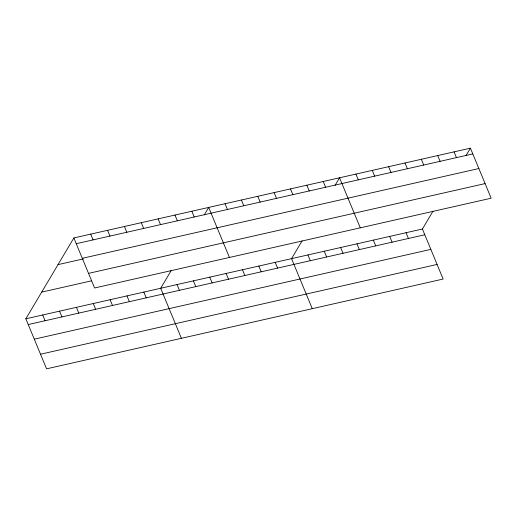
<?xml version="1.0" encoding="UTF-8"?>
<svg xmlns="http://www.w3.org/2000/svg" width="517" height="517" viewBox="0 0 517 517"><rect width="100%" height="100%" fill="white"/><g stroke="black" fill="none" stroke-linecap="round" stroke-linejoin="round"><path stroke-width="0.78" d="M432.975 211.227L422.415 229.012L443.14 279.051L46.575 368.834L25.85 318.795L73.86 237.949L470.425 148.166L491.15 198.205L94.585 287.988L73.86 237.949M171.243 270.488L160.684 288.273L181.409 338.305M204.221 214.949L208.694 207.427L229.419 257.46M302.109 240.857L291.549 258.642L312.274 308.675M335.087 185.319L339.559 177.796L360.284 227.829M465.953 155.688L470.425 148.166M76.245 243.707L472.809 153.924M82.3 258.319L478.865 168.536M58.02 264.633L83.302 258.907M88.536 273.377L485.095 183.593M41.696 292.118L91.49 280.847M25.85 318.795L422.415 229.012M28.235 324.553L424.8 234.77M34.29 339.165L430.848 249.381M40.526 354.223L437.085 264.439M454.068 151.869L456.453 157.627M437.705 155.572L440.09 161.33M421.349 159.275L423.733 165.033M404.992 162.978L407.377 168.736M388.635 166.681L391.02 172.439M406.052 232.715L408.436 238.473M372.272 170.39L374.663 176.148M389.695 236.418L392.08 242.176M355.916 174.093L358.3 179.851M373.339 240.121L375.723 245.879M356.982 243.83L359.367 249.588M323.203 181.499L325.587 187.257M340.619 247.533L343.004 253.291M306.839 185.202L309.231 190.96M324.262 251.236L326.647 256.994M290.483 188.905L292.868 194.663M307.906 254.939L310.29 260.697M274.126 192.608L276.511 198.366M257.77 196.311L260.154 202.069M275.186 262.345L277.571 268.103M241.407 200.014L243.798 205.772M258.83 266.048L261.214 271.806M225.05 203.717L227.435 209.475M242.473 269.751L244.858 275.509M226.116 273.454L228.501 279.212M191.839 211.24L194.224 216.998M209.753 277.157L212.138 282.915M174.985 215.059L177.37 220.817M193.397 280.867L195.781 286.625M158.131 218.872L160.516 224.63M177.04 284.57L179.425 290.328M141.277 222.685L143.661 228.443M124.423 226.504L126.807 232.262M143.829 292.086L146.214 297.844M107.568 230.317L109.953 236.075M126.975 295.905L129.36 301.663M90.714 234.136L93.099 239.894M110.121 299.718L112.506 305.476M93.267 303.537L95.651 309.295M76.413 307.35L78.797 313.108M59.558 311.169L61.943 316.927M42.704 314.982L45.089 320.74"/></g></svg>
